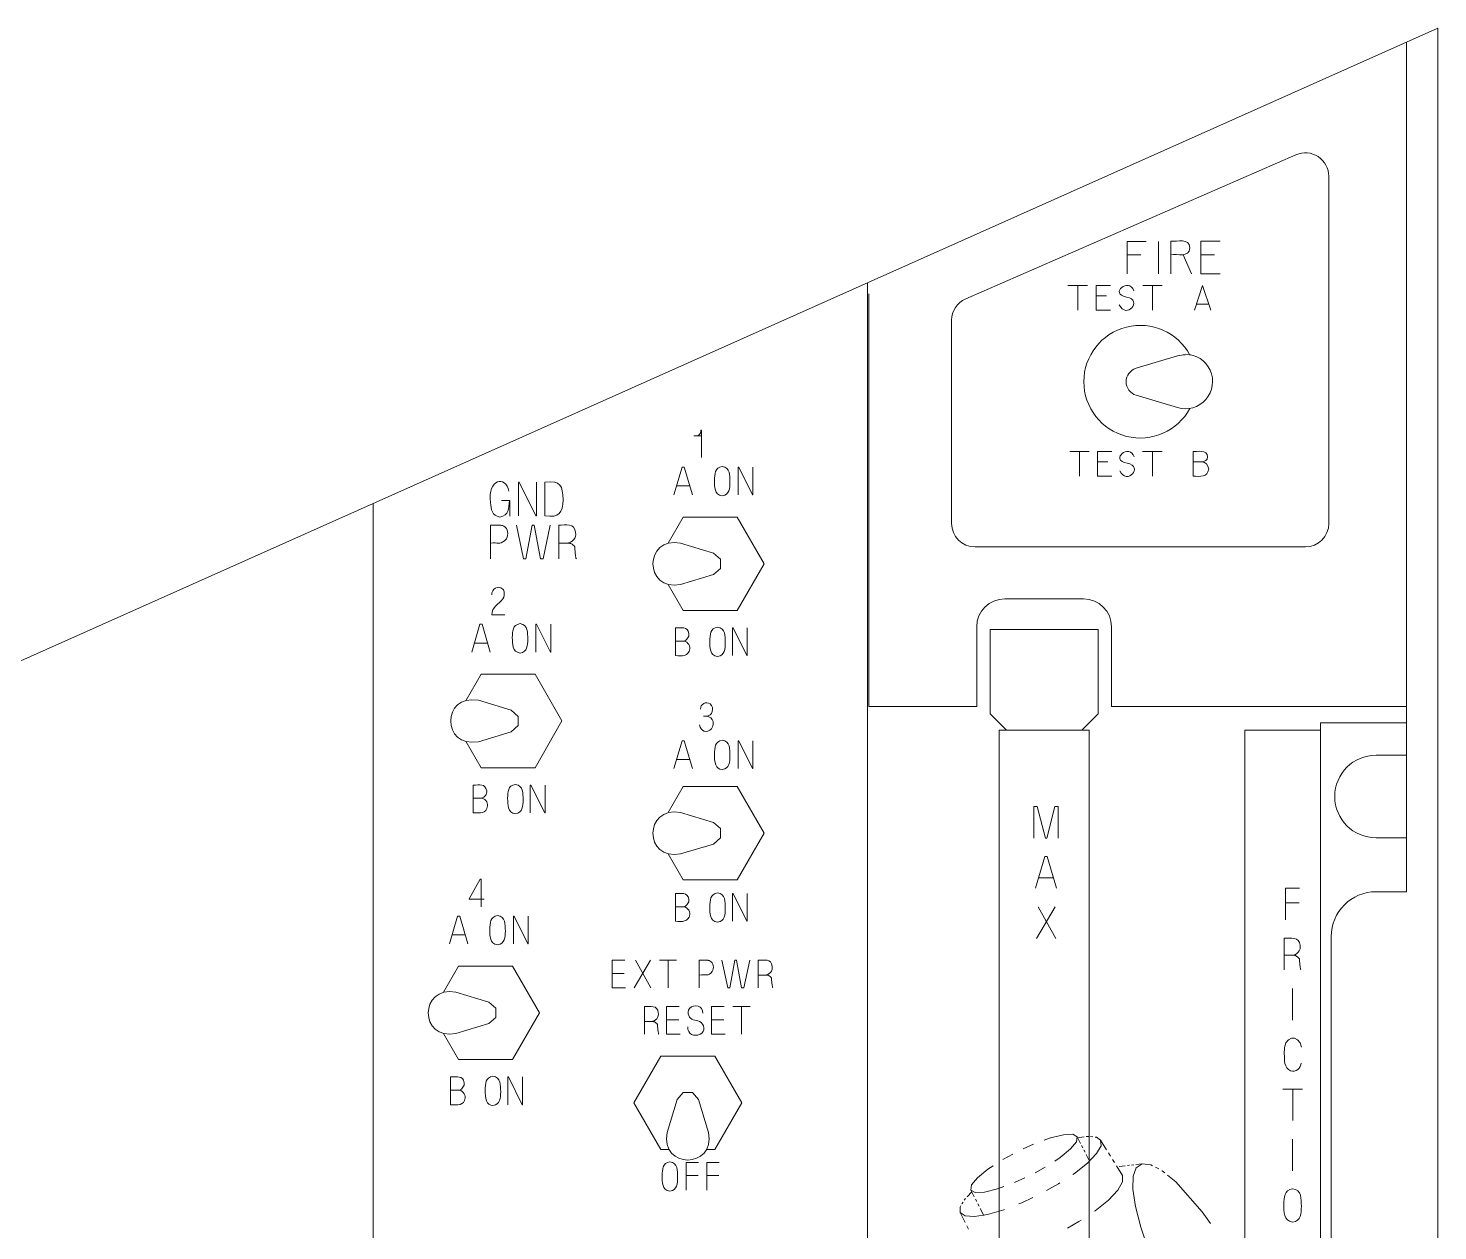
# Model space of a CAD drawing. Header units: millimetres. Extents: x 0.4 to 14.3, y 0.4 to 10.4.
# Drawn here: x 5.751 to 7.782, y 8.137 to 9.87 of the extents above; entities that cross this region are included whole.
import ezdxf

# ---------------------------------------------------------------- set-up
doc = ezdxf.new("R2010")
doc.units = ezdxf.units.MM
doc.layers.add('PDF_Geometry', color=7, linetype='Continuous')

msp = doc.modelspace()

# ---------------------------------------------------------------- linework, layer by layer
at = {"layer": 'PDF_Geometry', "lineweight": 15}
for points in [[(5.992, 1.6783), (5.3644, 1.6389), (5.6462, 8.9164), (7.7816, 9.8703), (7.7816, 1.7907), (7.3202, 1.7617)], [(7.334, 9.5162), (7.334, 9.563), (7.3616, 9.563)], [(7.3793, 9.563), (7.3793, 9.5162)], [(7.397, 9.5162), (7.397, 9.5635)], [(7.4679, 9.5162), (7.4403, 9.5162), (7.4403, 9.5635), (7.4679, 9.5635)], [(7.334, 9.5438), (7.3537, 9.5438)], [(7.4266, 9.5162), (7.4147, 9.5438)], [(7.4403, 9.5438), (7.4601, 9.5438)], [(6.248, 9.1852), (6.248, 8.095), (6.96, 8.095), (6.96, 9.5033)], [(7.2487, 9.4993), (7.2768, 9.4993)], [(7.2628, 9.4993), (7.2628, 9.4638)], [(7.3102, 9.4638), (7.2895, 9.4638), (7.2895, 9.4993), (7.3102, 9.4993)], [(7.2895, 9.4845), (7.3043, 9.4845)], [(7.3566, 9.4993), (7.3847, 9.4993)], [(7.3706, 9.4993), (7.3706, 9.4638)], [(7.4311, 9.4638), (7.4425, 9.4993), (7.4544, 9.4638)], [(7.4337, 9.4723), (7.4514, 9.4723)], [(6.7211, 9.2513), (6.7211, 9.2908), (6.7201, 9.2908), (6.7201, 9.289), (6.7197, 9.2876), (6.7188, 9.2862), (6.7178, 9.2848), (6.7164, 9.2838), (6.7146, 9.2829), (6.7099, 9.2829)], [(6.7211, 9.2829), (6.7127, 9.2829)], [(7.2514, 9.2599), (7.2795, 9.2599)], [(7.2655, 9.2599), (7.2655, 9.2245)], [(7.3119, 9.2245), (7.2912, 9.2245), (7.2912, 9.2599), (7.3119, 9.2599)], [(7.2912, 9.2452), (7.306, 9.2452)], [(7.3564, 9.2599), (7.3845, 9.2599)], [(7.3705, 9.2599), (7.3705, 9.2245)], [(7.429, 9.2245), (7.429, 9.2599)], [(6.7078, 9.1976), (6.6961, 9.2376), (6.6929, 9.2376), (6.6812, 9.1976)], [(6.795, 9.2376), (6.795, 9.1976), (6.7945, 9.1976), (6.7745, 9.2376), (6.7736, 9.2376), (6.7736, 9.1976)], [(6.483, 9.2159), (6.483, 9.1673), (6.4824, 9.1673), (6.4581, 9.2159), (6.457, 9.2159), (6.457, 9.1673)], [(6.4954, 9.2159), (6.4954, 9.1673)], [(6.685, 9.2106), (6.7041, 9.2106)], [(6.4327, 9.1893), (6.4446, 9.1893), (6.4446, 9.1667)], [(6.673, 9.0684), (6.6946, 9.0309), (6.7723, 9.0309), (6.8112, 9.0983), (6.7723, 9.1656), (6.6946, 9.1656), (6.673, 9.1281)], [(6.4378, 9.1513), (6.4361, 9.1524), (6.4344, 9.1536), (6.4327, 9.1536), (6.4316, 9.1541), (6.4169, 9.1541), (6.4169, 9.1055)], [(6.5028, 9.1541), (6.4926, 9.1055), (6.4887, 9.1055), (6.4796, 9.1541), (6.4768, 9.1541), (6.4677, 9.1055), (6.4643, 9.1055), (6.4542, 9.1541)], [(6.5152, 9.1541), (6.5152, 9.1055)], [(6.5406, 9.1055), (6.54, 9.1066), (6.54, 9.1083), (6.5395, 9.1094), (6.5383, 9.1202), (6.5383, 9.1225), (6.5372, 9.1242), (6.5361, 9.1253), (6.5344, 9.1264), (6.5327, 9.1275), (6.531, 9.1275), (6.5293, 9.1281), (6.5152, 9.1281)], [(6.6907, 9.0685), (6.7381, 9.0827), (6.7482, 9.0916), (6.7482, 9.1049), (6.7381, 9.1137), (6.6907, 9.128)], [(6.4345, 9.0619), (6.4354, 9.0606), (6.4363, 9.0592), (6.4368, 9.0578), (6.4368, 9.0526), (6.4359, 9.0503), (6.4349, 9.048)], [(6.4186, 9.0247), (6.4377, 9.0247)], [(6.4165, 8.971), (6.4049, 9.0111), (6.4016, 9.0111), (6.39, 8.971)], [(6.5037, 9.0111), (6.5037, 8.971), (6.5033, 8.971), (6.4832, 9.0111), (6.4823, 9.0111), (6.4823, 8.971)], [(6.6832, 9.006), (6.6832, 8.9659)], [(6.7868, 9.006), (6.7868, 8.9659), (6.7863, 8.9659), (6.7663, 9.006), (6.7653, 9.006), (6.7653, 8.9659)], [(7.2689, 8.8587), (7.2922, 8.882), (7.2922, 9.0037), (7.1368, 9.0037), (7.1368, 8.882), (7.1601, 8.8587)], [(6.3937, 8.9841), (6.4128, 8.9841)], [(6.3817, 8.8419), (6.4033, 8.8044), (6.4811, 8.8044), (6.5199, 8.8717), (6.4811, 8.939), (6.4033, 8.939), (6.3817, 8.9015)], [(6.3994, 8.8419), (6.4469, 8.8562), (6.4569, 8.865), (6.4569, 8.8784), (6.4469, 8.8872), (6.3994, 8.9015)], [(7.6125, 6.8599), (7.5037, 6.8599), (7.5037, 8.8587), (7.6125, 8.8587)], [(7.7367, 8.869), (7.6125, 8.869), (7.6125, 6.8392)], [(6.7078, 8.803), (6.6961, 8.843), (6.6929, 8.843), (6.6812, 8.803)], [(6.795, 8.843), (6.795, 8.803), (6.7945, 8.803), (6.7745, 8.843), (6.7736, 8.843), (6.7736, 8.803)], [(6.685, 8.816), (6.7041, 8.816)], [(6.3919, 8.7794), (6.3919, 8.7394)], [(6.4955, 8.7794), (6.4955, 8.7394), (6.495, 8.7394), (6.475, 8.7794), (6.4741, 8.7794), (6.4741, 8.7394)], [(6.673, 8.6801), (6.6946, 8.6426), (6.7723, 8.6426), (6.8112, 8.7099), (6.7723, 8.7772), (6.6946, 8.7772), (6.673, 8.7397)], [(6.3919, 8.7604), (6.4026, 8.7604), (6.404, 8.7604), (6.4054, 8.7608), (6.4073, 8.7617), (6.4087, 8.7632), (6.4096, 8.7645)], [(6.6907, 8.6801), (6.7381, 8.6944), (6.7482, 8.7032), (6.7482, 8.7166), (6.7381, 8.7254), (6.6907, 8.7397)], [(7.2348, 8.703), (7.2348, 8.7486), (7.23, 8.7486), (7.2183, 8.703), (7.2162, 8.703), (7.2046, 8.7486), (7.1998, 8.7486), (7.1998, 8.703)], [(7.2323, 8.6306), (7.219, 8.6762), (7.2153, 8.6762), (7.202, 8.6306)], [(6.4035, 8.604), (6.4035, 8.6436), (6.4021, 8.6436), (6.3863, 8.6152), (6.3863, 8.6147), (6.4077, 8.6147)], [(7.2063, 8.6455), (7.228, 8.6455)], [(7.5824, 8.6309), (7.5623, 8.6309), (7.5623, 8.5853)], [(6.6832, 8.623), (6.6832, 8.583)], [(6.7868, 8.623), (6.7868, 8.583), (6.7863, 8.583), (6.7663, 8.623), (6.7653, 8.623), (6.7653, 8.583)], [(6.3841, 8.5503), (6.3725, 8.5903), (6.3692, 8.5903), (6.3576, 8.5503)], [(6.4714, 8.5903), (6.4714, 8.5503), (6.4709, 8.5503), (6.4509, 8.5903), (6.4499, 8.5903), (6.4499, 8.5503)], [(7.2036, 8.5582), (7.2306, 8.6038)], [(7.2311, 8.5582), (7.2057, 8.6038)], [(7.5623, 8.6097), (7.5819, 8.6097)], [(6.3613, 8.5633), (6.3804, 8.5633)], [(7.5604, 8.5585), (7.5604, 8.5129)], [(7.5843, 8.5129), (7.5837, 8.514), (7.5837, 8.5156), (7.5832, 8.5166), (7.5822, 8.5267), (7.5822, 8.5288), (7.5811, 8.5304), (7.58, 8.5315), (7.5768, 8.5336), (7.5753, 8.5336), (7.5737, 8.5341), (7.5604, 8.5341)], [(6.3493, 8.4212), (6.371, 8.3837), (6.4487, 8.3837), (6.4876, 8.451), (6.4487, 8.5183), (6.371, 8.5183), (6.3493, 8.4808)], [(6.6102, 8.527), (6.592, 8.527), (6.592, 8.487), (6.6116, 8.487)], [(6.6238, 8.487), (6.6475, 8.527)], [(6.648, 8.487), (6.6256, 8.527)], [(6.6849, 8.527), (6.6602, 8.527)], [(6.6728, 8.487), (6.6728, 8.527)], [(6.7349, 8.5247), (6.7335, 8.5257), (6.7321, 8.5266), (6.7307, 8.5266), (6.7298, 8.527), (6.7176, 8.527), (6.7176, 8.487)], [(6.7904, 8.527), (6.782, 8.487), (6.7787, 8.487), (6.7713, 8.527), (6.769, 8.527), (6.7615, 8.487), (6.7587, 8.487), (6.7503, 8.527)], [(6.8026, 8.527), (6.8026, 8.487)], [(6.592, 8.508), (6.6097, 8.508)], [(6.8235, 8.487), (6.8231, 8.4879), (6.8231, 8.4893), (6.8226, 8.4903), (6.8217, 8.4991), (6.8217, 8.501), (6.8207, 8.5024), (6.8198, 8.5033), (6.8184, 8.5042), (6.817, 8.5052), (6.8156, 8.5052), (6.8142, 8.5056), (6.8026, 8.5056)], [(6.367, 8.4212), (6.4145, 8.4355), (6.4246, 8.4443), (6.4246, 8.4577), (6.4145, 8.4665), (6.367, 8.4807)], [(7.5721, 8.4861), (7.5721, 8.4405)], [(6.6386, 8.4601), (6.6386, 8.4201)], [(6.6887, 8.4601), (6.6706, 8.4601), (6.6706, 8.4201), (6.6901, 8.4201)], [(6.7537, 8.4601), (6.7355, 8.4601), (6.7355, 8.4201), (6.7551, 8.4201)], [(6.7908, 8.4601), (6.7661, 8.4601)], [(6.7787, 8.4201), (6.7787, 8.4601)], [(6.6595, 8.4201), (6.6591, 8.421), (6.6591, 8.4224), (6.6586, 8.4234), (6.6577, 8.4322), (6.6577, 8.4341), (6.6567, 8.4355), (6.6558, 8.4364), (6.6544, 8.4373), (6.653, 8.4383), (6.6516, 8.4383), (6.6502, 8.4387), (6.6386, 8.4387)], [(6.6706, 8.4411), (6.6883, 8.4411)], [(6.7355, 8.4411), (6.7532, 8.4411)], [(6.6742, 8.2542), (6.6623, 8.2542), (6.6234, 8.3215), (6.6623, 8.3888), (6.74, 8.3888), (6.7789, 8.3215), (6.74, 8.2542), (6.728, 8.2542)], [(6.3595, 8.3587), (6.3595, 8.3187)], [(6.4631, 8.3587), (6.4631, 8.3187), (6.4627, 8.3187), (6.4427, 8.3587), (6.4417, 8.3587), (6.4417, 8.3187)], [(6.3595, 8.3396), (6.3703, 8.3396), (6.3716, 8.3396), (6.373, 8.3401), (6.3749, 8.341), (6.3763, 8.3424), (6.3772, 8.3438)], [(6.7309, 8.2787), (6.7166, 8.3262), (6.7078, 8.3363), (6.6944, 8.3363), (6.6856, 8.3262), (6.6714, 8.2787)], [(7.5866, 8.3413), (7.5585, 8.3413)], [(7.5728, 8.2957), (7.5728, 8.3413)], [(7.2146, 8.2676), (7.2234, 8.2708), (7.2422, 8.2754), (7.2556, 8.276), (7.262, 8.2725), (7.2669, 8.2629)], [(7.262, 8.2725), (7.261, 8.2652), (7.2525, 8.2549), (7.2375, 8.2425), (7.2297, 8.2374)], [(7.2959, 8.2675), (7.2964, 8.2593), (7.2899, 8.2481), (7.2768, 8.2345), (7.2581, 8.2197), (7.2558, 8.2182)], [(7.2627, 8.2711), (7.2721, 8.2722)], [(7.2752, 8.2726), (7.2784, 8.273)], [(7.2815, 8.2726), (7.2847, 8.2723)], [(7.3045, 8.2537), (7.2959, 8.2675), (7.2897, 8.2718), (7.2878, 8.272)], [(7.5721, 8.269), (7.5721, 8.2233)], [(7.155, 8.2397), (7.1694, 8.2476)], [(7.1842, 8.2549), (7.1992, 8.2618)], [(7.2685, 8.2597), (7.2702, 8.2565)], [(7.2718, 8.2534), (7.2734, 8.2502)], [(7.2751, 8.247), (7.28, 8.2374)], [(7.3102, 8.2445), (7.3074, 8.2491)], [(6.7164, 8.2355), (6.6987, 8.2355), (6.6987, 8.1954)], [(6.7463, 8.2355), (6.7286, 8.2355), (6.7286, 8.1954)], [(7.1411, 8.2307), (7.1333, 8.2256), (7.1183, 8.2133), (7.1099, 8.203), (7.1088, 8.1957), (7.1139, 8.1858)], [(7.2158, 8.2285), (7.2014, 8.2206)], [(7.2869, 8.165), (7.288, 8.1657), (7.3072, 8.1812), (7.3207, 8.1955), (7.3275, 8.2077), (7.3273, 8.2168), (7.3188, 8.2307)], [(7.3159, 8.2352), (7.3131, 8.2399)], [(7.3314, 8.2306), (7.3224, 8.2296)], [(7.3375, 8.2313), (7.3345, 8.231)], [(7.3435, 8.232), (7.3405, 8.2317)], [(7.3889, 8.048), (7.38, 8.0686), (7.3651, 8.1072), (7.3537, 8.142), (7.3461, 8.172), (7.3424, 8.1967), (7.3428, 8.2155), (7.3472, 8.2278), (7.3556, 8.2334)], [(7.3706, 8.2308), (7.3682, 8.2321), (7.3556, 8.2334), (7.3465, 8.2324)], [(7.3751, 8.2284), (7.3796, 8.226)], [(6.6987, 8.2168), (6.7159, 8.2168)], [(6.7286, 8.2168), (6.7458, 8.2168)], [(7.1867, 8.2132), (7.1717, 8.2064)], [(7.2373, 8.206), (7.235, 8.2045), (7.218, 8.195)], [(7.3841, 8.2235), (7.3845, 8.2233), (7.3882, 8.2204)], [(7.3922, 8.2172), (7.4041, 8.2075), (7.4422, 8.1641), (7.4539, 8.1473)], [(7.1036, 8.1859), (7.1102, 8.1931)], [(7.1562, 8.2006), (7.1475, 8.1974), (7.1286, 8.1928), (7.1153, 8.1922), (7.1088, 8.1957)], [(7.1983, 8.1849), (7.1822, 8.1773), (7.1781, 8.1757)], [(7.0936, 8.1633), (7.0934, 8.1709), (7.0944, 8.1727)], [(7.1007, 8.1489), (7.0936, 8.1633), (7.1005, 8.1584), (7.114, 8.1574), (7.133, 8.1604), (7.1563, 8.1672), (7.1574, 8.1677)], [(7.096, 8.1756), (7.0976, 8.1784)], [(7.0992, 8.1812), (7.1014, 8.1836)], [(7.1156, 8.1824), (7.1173, 8.1791)], [(7.119, 8.1758), (7.1207, 8.1725)], [(7.1224, 8.1692), (7.1275, 8.1592)], [(7.1055, 8.1393), (7.1031, 8.1441)], [(7.248, 8.1409), (7.2644, 8.1501), (7.2678, 8.1524)]]:
    msp.add_lwpolyline(points, dxfattribs=at)
for points in [[(7.7367, 9.8502), (7.7367, 8.6257), (7.6927, 8.6257, 0.413948), (7.628, 8.5609), (7.628, 7.6237), (7.6329, 7.5989), (7.6342, 7.597)], [(6.9621, 9.4875), (6.9621, 8.8924), (7.1174, 8.8924), (7.1174, 9.0073, -0.414006), (7.1579, 9.0478), (7.2711, 9.0478, -0.414006), (7.3116, 9.0073), (7.3116, 8.8924), (7.7367, 8.8924)], [(7.4178, 9.3996, 0.072437), (7.4066, 9.398), (7.347, 9.3801, 0.743423), (7.347, 9.3412), (7.4066, 9.3233, 1.156331), (7.4179, 9.4003)], [(6.6832, 8.9869), (6.6939, 8.9869), (6.6953, 8.9869), (6.6967, 8.9873), (6.6985, 8.9883), (6.6999, 8.9897), (6.7009, 8.9911, 0.201071), (6.7027, 8.9976)], [(7.7367, 8.7033), (7.6927, 8.7033, -0.999708), (7.6927, 8.8224), (7.7367, 8.8224)], [(6.6832, 8.6039), (6.6939, 8.6039), (6.6953, 8.6039), (6.6967, 8.6044), (6.6985, 8.6053), (6.6999, 8.6067), (6.7009, 8.6081, 0.201071), (6.7027, 8.6147)]]:
    msp.add_lwpolyline(points, format="xyb", dxfattribs=at)
msp.add_lwpolyline([(7.6246, 9.1563, -0.414101), (7.5908, 9.1225), (7.115, 9.1225, -0.414101), (7.0812, 9.1563), (7.0812, 9.4492, -0.298286), (7.1015, 9.4802), (7.5772, 9.6878, -0.540188), (7.6246, 9.6568)], format="xyb", close=True, dxfattribs=at)
msp.add_lwpolyline([(7.2792, 8.8587), (7.2792, 6.8599), (7.1498, 6.8599), (7.1498, 8.8587)], close=True, dxfattribs=at)
msp.add_arc((7.3529, 9.3607), 0.0812, 28.2279, 331.7721, dxfattribs=at)
for points in [[(7.397, 9.5635), (7.4066, 9.562), (7.4232, 9.5685), (7.4246, 9.5536)], [(7.4246, 9.5536), (7.4232, 9.5387), (7.4066, 9.5452), (7.397, 9.5438)], [(7.3436, 9.4915), (7.3372, 9.5119), (7.307, 9.4876), (7.3332, 9.4827)], [(7.3332, 9.4827), (7.358, 9.478), (7.3326, 9.45), (7.3228, 9.4716)], [(7.3443, 9.2522), (7.3379, 9.2726), (7.3078, 9.2482), (7.334, 9.2433)], [(7.429, 9.2599), (7.4333, 9.2602), (7.4506, 9.2627), (7.4497, 9.2526)], [(7.334, 9.2433), (7.3587, 9.2387), (7.3335, 9.2107), (7.3236, 9.2322)], [(7.4497, 9.2526), (7.4503, 9.242), (7.434, 9.2458), (7.429, 9.2452)], [(7.4412, 9.2452), (7.4479, 9.2442), (7.4507, 9.2416), (7.4515, 9.2348)], [(6.4435, 9.2029), (6.4386, 9.2261), (6.4126, 9.2209), (6.4169, 9.1865)], [(6.7507, 9.2385), (6.7397, 9.2368), (6.7401, 9.2276), (6.7395, 9.2185)], [(6.7619, 9.2162), (6.7615, 9.2256), (6.7625, 9.2368), (6.7507, 9.2385)], [(7.4515, 9.2348), (7.4501, 9.2222), (7.4388, 9.2243), (7.429, 9.2245)], [(6.5214, 9.1905), (6.5208, 9.2109), (6.5183, 9.2183), (6.4954, 9.2159)], [(6.7395, 9.2185), (6.7398, 9.2092), (6.7391, 9.1979), (6.7507, 9.1962)], [(6.7507, 9.1962), (6.7615, 9.1978), (6.7614, 9.2074), (6.7619, 9.2162)], [(6.4169, 9.1865), (6.418, 9.1763), (6.4184, 9.1677), (6.4305, 9.1656)], [(6.4305, 9.1656), (6.4434, 9.1676), (6.4435, 9.1787), (6.4441, 9.1893)], [(6.4954, 9.1673), (6.5155, 9.1646), (6.5212, 9.1718), (6.5214, 9.1905)], [(6.4373, 9.1315), (6.4419, 9.1353), (6.4404, 9.1382), (6.4418, 9.1417)], [(6.4418, 9.1417), (6.4407, 9.1453), (6.4413, 9.1485), (6.4378, 9.1513)], [(6.5395, 9.1434), (6.5386, 9.1573), (6.5247, 9.1537), (6.5152, 9.1541)], [(6.5265, 9.1281), (6.5346, 9.1278), (6.5412, 9.1357), (6.5395, 9.1434)], [(6.6907, 9.0685), (6.6376, 9.0582), (6.6377, 9.1383), (6.6907, 9.128)], [(6.4169, 9.1281), (6.428, 9.1295), (6.4293, 9.1255), (6.4373, 9.1315)], [(6.4186, 9.0536), (6.4186, 9.062), (6.4275, 9.0684), (6.4345, 9.0619)], [(6.4349, 9.048), (6.4288, 9.0395), (6.419, 9.0362), (6.4186, 9.0247)], [(6.4594, 9.012), (6.4484, 9.0102), (6.4488, 9.001), (6.4483, 8.992)], [(6.4706, 8.9896), (6.4703, 8.9991), (6.4712, 9.0103), (6.4594, 9.012)], [(6.7027, 8.9976), (6.7004, 9.0087), (6.6925, 9.0057), (6.6832, 9.006)], [(6.744, 9.0069), (6.733, 9.0051), (6.7334, 8.996), (6.7328, 8.9869)], [(6.7552, 8.9846), (6.7548, 8.994), (6.7558, 9.0052), (6.744, 9.0069)], [(6.4483, 8.992), (6.4486, 8.9827), (6.4478, 8.9713), (6.4594, 8.9696)], [(6.4594, 8.9696), (6.4703, 8.9712), (6.4702, 8.9808), (6.4706, 8.9896)], [(6.6832, 8.9659), (6.6931, 8.9656), (6.7021, 8.9641), (6.7041, 8.9757)], [(6.7041, 8.9757), (6.7048, 8.981), (6.6996, 8.9878), (6.6939, 8.9869)], [(6.7328, 8.9869), (6.7331, 8.9776), (6.7324, 8.9663), (6.744, 8.9645)], [(6.744, 8.9645), (6.7548, 8.9662), (6.7547, 8.9757), (6.7552, 8.9846)], [(6.3994, 8.8419), (6.3464, 8.8317), (6.3463, 8.9117), (6.3994, 8.9015)], [(6.7194, 8.8888), (6.7196, 8.8931), (6.7204, 8.8947), (6.7241, 8.8967)], [(6.7241, 8.8967), (6.7268, 8.8987), (6.7307, 8.8977), (6.7334, 8.8963)], [(6.7334, 8.8963), (6.74, 8.8907), (6.7366, 8.8781), (6.7274, 8.8786)], [(6.7236, 8.8786), (6.7359, 8.8802), (6.7415, 8.8701), (6.7353, 8.8604)], [(6.7353, 8.8604), (6.7294, 8.8534), (6.7188, 8.8571), (6.718, 8.866)], [(6.7507, 8.844), (6.7397, 8.8422), (6.7401, 8.833), (6.7395, 8.824)], [(6.7619, 8.8216), (6.7615, 8.8311), (6.7625, 8.8422), (6.7507, 8.844)], [(6.7395, 8.824), (6.7395, 8.8197), (6.7397, 8.8124), (6.7414, 8.8086)], [(6.7507, 8.8016), (6.7615, 8.8033), (6.7614, 8.8128), (6.7619, 8.8216)], [(6.7414, 8.8086), (6.7433, 8.8039), (6.7459, 8.8027), (6.7507, 8.8016)], [(6.4115, 8.7711), (6.4091, 8.7821), (6.4012, 8.7792), (6.3919, 8.7794)], [(6.4527, 8.7804), (6.4417, 8.7786), (6.4421, 8.7695), (6.4416, 8.7604)], [(6.4639, 8.758), (6.4635, 8.7675), (6.4645, 8.7786), (6.4527, 8.7804)], [(6.4128, 8.7492), (6.4135, 8.7544), (6.4083, 8.7612), (6.4026, 8.7604)], [(6.4096, 8.7645), (6.411, 8.7664), (6.4117, 8.7687), (6.4115, 8.7711)], [(6.4416, 8.7604), (6.4419, 8.751), (6.4411, 8.7397), (6.4527, 8.738)], [(6.4527, 8.738), (6.4636, 8.7396), (6.4635, 8.7492), (6.4639, 8.758)], [(6.3919, 8.7394), (6.4018, 8.7391), (6.4108, 8.7376), (6.4128, 8.7492)], [(6.6907, 8.6801), (6.6376, 8.6698), (6.6376, 8.7499), (6.6907, 8.7397)], [(6.7027, 8.6147), (6.7003, 8.6258), (6.6926, 8.6227), (6.6832, 8.623)], [(6.744, 8.624), (6.733, 8.6222), (6.7334, 8.613), (6.7328, 8.6039)], [(6.7552, 8.6016), (6.7548, 8.6111), (6.7558, 8.6222), (6.744, 8.624)], [(6.4271, 8.5913), (6.4161, 8.5895), (6.4165, 8.5804), (6.4159, 8.5712)], [(6.4383, 8.5689), (6.4379, 8.5784), (6.4388, 8.5895), (6.4271, 8.5913)], [(6.6832, 8.583), (6.6931, 8.5827), (6.7021, 8.5812), (6.7041, 8.5928)], [(6.7041, 8.5928), (6.7047, 8.598), (6.6996, 8.6048), (6.6939, 8.6039)], [(6.7328, 8.6039), (6.7331, 8.5946), (6.7324, 8.5833), (6.744, 8.5816)], [(6.744, 8.5816), (6.7548, 8.5832), (6.7547, 8.5928), (6.7552, 8.6016)], [(6.4159, 8.5712), (6.4162, 8.5619), (6.4155, 8.5507), (6.4271, 8.5489)], [(6.4271, 8.5489), (6.4379, 8.5506), (6.4378, 8.5601), (6.4383, 8.5689)], [(7.5832, 8.5485), (7.5824, 8.5615), (7.5694, 8.5581), (7.5604, 8.5585)], [(6.8226, 8.5182), (6.8219, 8.5297), (6.8104, 8.5267), (6.8026, 8.527)], [(7.571, 8.5341), (7.5786, 8.5337), (7.5849, 8.5413), (7.5832, 8.5485)], [(6.7344, 8.5084), (6.7381, 8.5115), (6.737, 8.5139), (6.7381, 8.5168)], [(6.7381, 8.5168), (6.7373, 8.5197), (6.7376, 8.5225), (6.7349, 8.5247)], [(6.8119, 8.5056), (6.8185, 8.5053), (6.8241, 8.5119), (6.8226, 8.5182)], [(6.367, 8.4212), (6.314, 8.4109), (6.314, 8.491), (6.367, 8.4807)], [(6.7176, 8.5056), (6.7267, 8.5068), (6.7279, 8.5035), (6.7344, 8.5084)], [(6.6586, 8.4513), (6.6579, 8.4628), (6.6464, 8.4598), (6.6386, 8.4601)], [(6.6479, 8.4387), (6.6545, 8.4384), (6.6601, 8.445), (6.6586, 8.4513)], [(6.7035, 8.4573), (6.701, 8.4538), (6.7013, 8.451), (6.7026, 8.4471)], [(6.7226, 8.4504), (6.7239, 8.4614), (6.71, 8.4647), (6.7035, 8.4573)], [(6.7189, 8.4201), (6.7098, 8.4165), (6.7005, 8.4198), (6.7012, 8.4308)], [(6.7026, 8.4471), (6.7042, 8.4402), (6.7125, 8.4407), (6.7179, 8.4387)], [(6.7179, 8.4387), (6.7256, 8.4353), (6.7269, 8.4239), (6.7189, 8.4201)], [(7.5853, 8.4015), (7.5819, 8.4217), (7.5582, 8.4188), (7.5604, 8.392)], [(7.5604, 8.392), (7.5608, 8.3837), (7.5598, 8.371), (7.5694, 8.3676)], [(7.5694, 8.3676), (7.5736, 8.3659), (7.5762, 8.3669), (7.58, 8.3692)], [(7.58, 8.3692), (7.5827, 8.3717), (7.5846, 8.375), (7.5848, 8.3787)], [(6.3791, 8.3503), (6.3767, 8.3614), (6.3689, 8.3584), (6.3595, 8.3587)], [(6.3772, 8.3438), (6.3787, 8.3457), (6.3794, 8.348), (6.3791, 8.3503)], [(6.4204, 8.3597), (6.4094, 8.3579), (6.4097, 8.3487), (6.4092, 8.3396)], [(6.4316, 8.3373), (6.4312, 8.3468), (6.4321, 8.3579), (6.4204, 8.3597)], [(6.3595, 8.3187), (6.3694, 8.3184), (6.3785, 8.3169), (6.3805, 8.3285)], [(6.3805, 8.3285), (6.3812, 8.3337), (6.3759, 8.3405), (6.3703, 8.3396)], [(6.4092, 8.3396), (6.4092, 8.3354), (6.4093, 8.3281), (6.4111, 8.3243)], [(6.4204, 8.3173), (6.4312, 8.319), (6.4311, 8.3284), (6.4316, 8.3373)], [(6.4111, 8.3243), (6.413, 8.3196), (6.4156, 8.3184), (6.4204, 8.3173)], [(6.7309, 8.2787), (6.7412, 8.2256), (6.6611, 8.2257), (6.6714, 8.2787)], [(6.6753, 8.2364), (6.6643, 8.2346), (6.6647, 8.2255), (6.6641, 8.2164)], [(6.6865, 8.2141), (6.6861, 8.2235), (6.6871, 8.2347), (6.6753, 8.2364)], [(6.6641, 8.2164), (6.6644, 8.2071), (6.6637, 8.1958), (6.6753, 8.194)], [(6.6753, 8.194), (6.6861, 8.1957), (6.686, 8.2052), (6.6865, 8.2141)], [(7.5724, 8.1976), (7.5598, 8.1956), (7.5603, 8.1852), (7.5597, 8.1748)], [(7.5851, 8.1722), (7.5847, 8.183), (7.5858, 8.1956), (7.5724, 8.1976)], [(7.5597, 8.1748), (7.56, 8.1642), (7.5592, 8.1513), (7.5724, 8.1494)], [(7.5724, 8.1494), (7.5847, 8.1512), (7.5846, 8.1621), (7.5851, 8.1722)]]:
    msp.add_open_spline(points, degree=3, dxfattribs=at)

doc.saveas('drawing.dxf')
